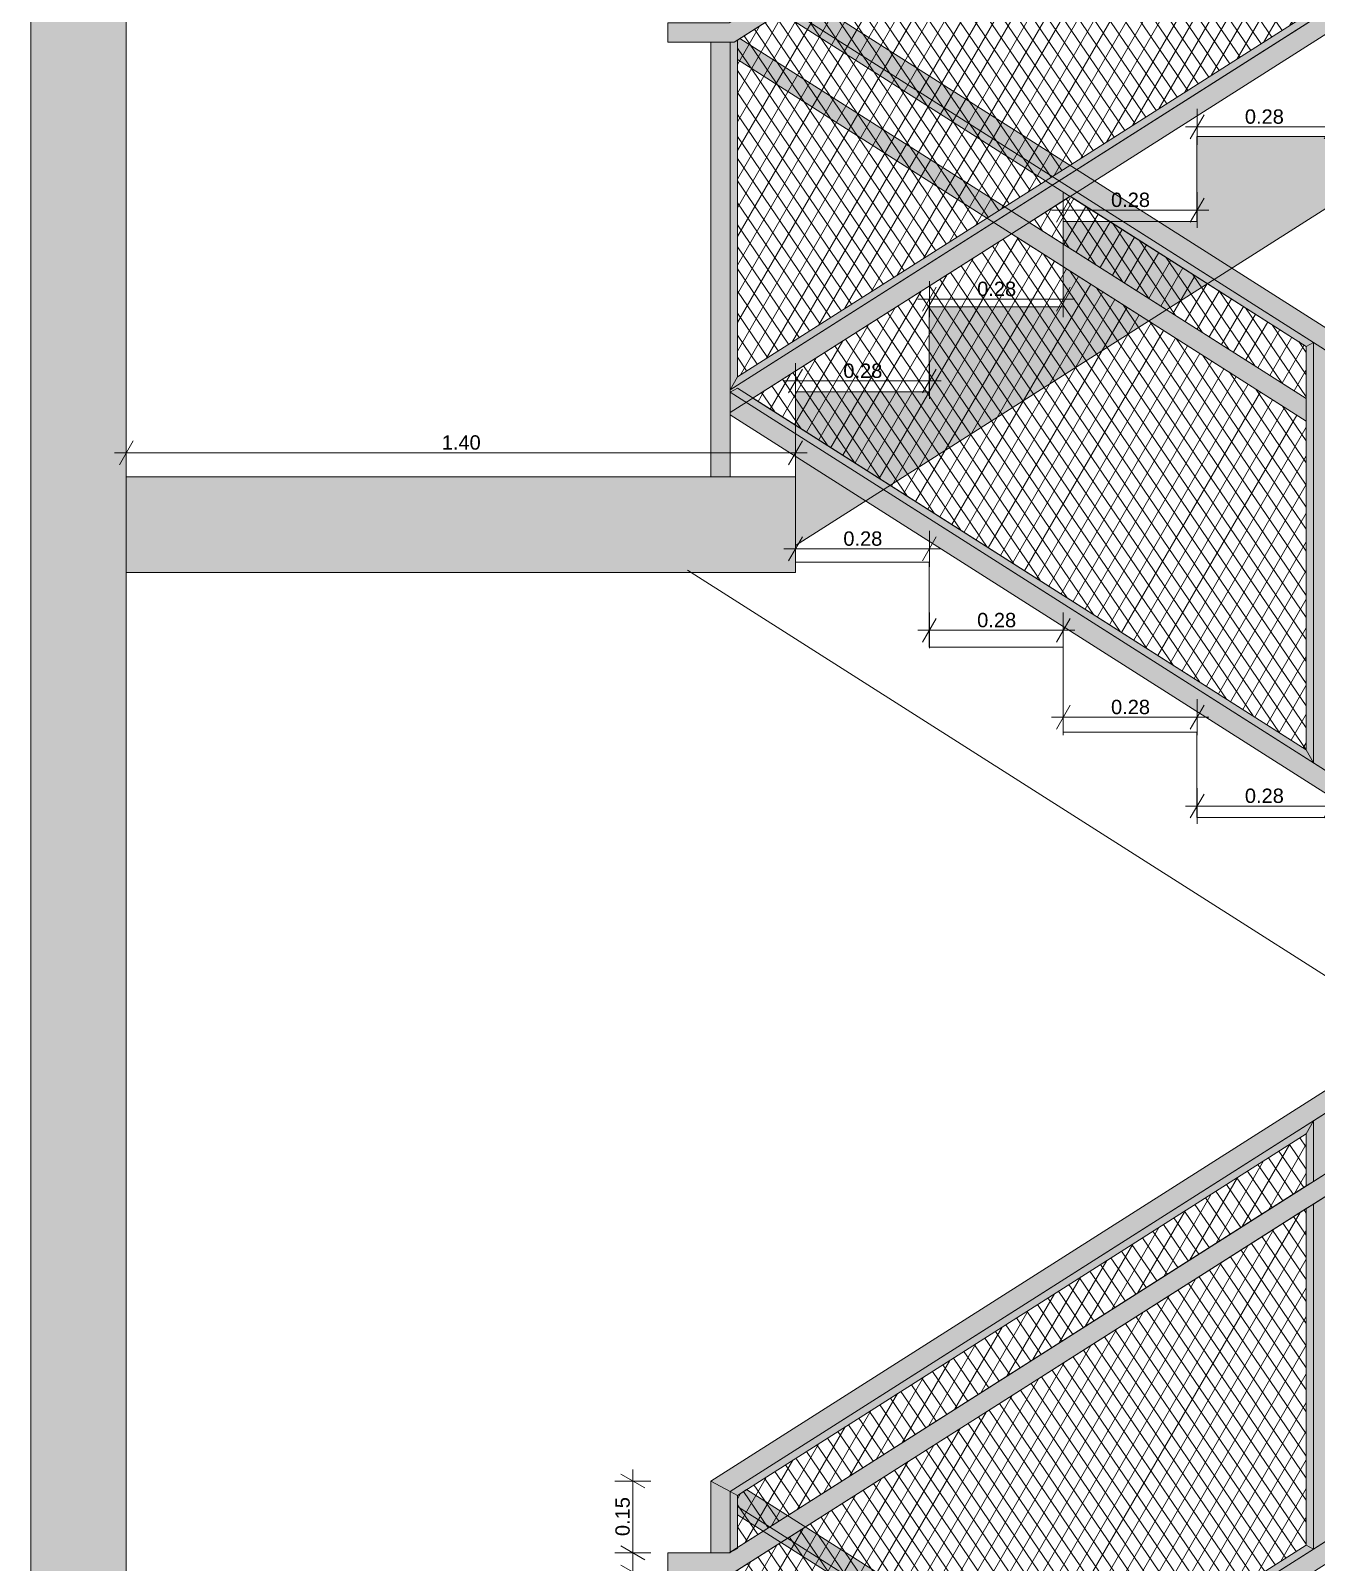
# Model space of a CAD drawing. Header units: millimetres. Extents: x 475206255 to 476720147, y 4620882299 to 4621447368.
# Drawn here: x 475515140 to 475517829, y 4621087330 to 4621090533 of the extents above; entities that cross this region are included whole.
import ezdxf

# ---------------------------------------------------------------- set-up
doc = ezdxf.new("R2010")
doc.units = ezdxf.units.MM
doc.header["$MEASUREMENT"] = 0
for name, color, linetype, lineweight in [('2D Drafting - General_Pen_No__250_Pen_No__7', 7, 'Continuous', 0), ('2D Drafting - General_Pen_No__250_Pen_No__7_Pen_No__250', 7, 'Continuous', 0), ('2D Drafting - General_Pen_No__250_Pen_No__7_Pen_No__7', 7, 'Continuous', 0), ('New_2D Drafting - General_Pen_No__1', 1, 'Continuous', 0), ('New_2D Drafting - General_Pen_No__250_Pen_No__250', 7, 'Continuous', 0), ('New_2D Drafting - General_Pen_No__4', 7, 'Continuous', 0), ('New_Doors_Pen_No__7_Pen_No__7_Pen_No__250', 7, 'Continuous', 0), ('New_Doors_Pen_No__7_Pen_No__7_Pen_No__5', 5, 'Continuous', 0), ('reg_nak_Pen_No__250', 7, 'Continuous', 0), ('zoma_Pen_No__142', 142, 'Continuous', 0)]:
    doc.layers.add(name, color=color, linetype=linetype, lineweight=lineweight)
doc.layers.add('zoma', color=7, linetype='Continuous')
doc.styles.add('GENERATED_STYLE_2', font='arial.ttf')
doc.dimstyles.new('GENERATED_STYLE__2', dxfattribs={"dimtxt": 30.000001, "dimasz": 38, "dimexe": 0.18, "dimexo": 3, "dimgap": 0, "dimtad": 1, "dimlfac": 0.001, "dimzin": 0, "dimdsep": 46, "dimtxsty": 'GENERATED_STYLE_2', "dimblk": 'ARROWHEAD_2', "dimblk1": 'ARROWHEAD_2', "dimblk2": 'ARROWHEAD_2', "dimcen": 0.09, "dimclrd": 142, "dimclre": 142, "dimclrt": 142, "dimadec": 0, "dimazin": 0, "dimtfac": 1, "dimtdec": 4, "dimtmove": 0, "dimatfit": 3, "dimfxl": 1, "dimtolj": 1, "dimtzin": 0, "dimarcsym": 0})
doc.dimstyles.new('GENERATED_STYLE__3', dxfattribs={"dimtxt": 200, "dimasz": 64.421331, "dimexe": 0.18, "dimexo": 3, "dimgap": 0, "dimtad": 1, "dimtih": 1, "dimtoh": 1, "dimlfac": 0.001, "dimzin": 0, "dimdsep": 46, "dimtxsty": 'GENERATED_STYLE_2', "dimblk": 'ARROWHEAD_2', "dimblk1": 'ARROWHEAD_2', "dimblk2": 'ARROWHEAD_2', "dimcen": 0.09, "dimclrd": 142, "dimclre": 142, "dimclrt": 142, "dimadec": 0, "dimazin": 0, "dimtfac": 1, "dimtdec": 4, "dimtmove": 0, "dimatfit": 3, "dimfxl": 1, "dimtolj": 1, "dimtzin": 0, "dimarcsym": 0})
doc.dimstyles.new('GENERATED_STYLE__4', dxfattribs={"dimtxt": 30.000001, "dimasz": 38, "dimexe": 0.18, "dimexo": 3, "dimgap": 0, "dimtad": 1, "dimtih": 1, "dimtoh": 1, "dimlfac": 0.001, "dimzin": 0, "dimdsep": 46, "dimtxsty": 'GENERATED_STYLE_2', "dimblk": 'ARROWHEAD_2', "dimblk1": 'ARROWHEAD_2', "dimblk2": 'ARROWHEAD_2', "dimcen": 0.09, "dimclrd": 142, "dimclre": 142, "dimclrt": 142, "dimadec": 0, "dimazin": 0, "dimtfac": 1, "dimtdec": 4, "dimtmove": 0, "dimatfit": 3, "dimfxl": 1, "dimtolj": 1, "dimtzin": 0, "dimarcsym": 0})
pattern_1 = [(60, (475826095.757, 4621095193.19), (-25.980762, 15), []), (124.306619, (475826095.757, 4621095193.19), (23.8156986, 11.25), [])]

# ---------------------------------------------------------------- blocks, each defined once
blk = doc.blocks.new('*D77', base_point=(475826095.8, 4621095193.2))
at = {"layer": 'zoma_Pen_No__142', "color": 142, "linetype": 'Continuous', "lineweight": 0, "transparency": 16777216}
for p, q in [((475516374.4, 4621087364.2), (475516424.4, 4621087335.3)), ((475516436.9, 4621087349.8), (475516361.9, 4621087349.8)), ((475516374.4, 4621087324.1), (475516424.4, 4621087295.3)), ((475516399.4, 4621087309.7), (475516399.4, 4621087349.8)), ((475516436.9, 4621087309.7), (475516361.9, 4621087309.7))]:
    blk.add_line(p, q, dxfattribs=at)
blk = doc.blocks.new('ARROWHEAD_2')
at = {"color": 0, "linetype": 'Continuous', "lineweight": 0}
for p, q in [((-0.378, -0.655), (0.378, 0.655)), ((0, 0), (-1, 0))]:
    blk.add_line(p, q, dxfattribs=at)
blk = doc.blocks.new('*D78', base_point=(475826095.8, 4621095193.2))
at = {"layer": 'zoma_Pen_No__142', "color": 142, "linetype": 'Continuous', "lineweight": 0, "transparency": 16777216}
for p, q in [((475516424.4, 4621087485.3), (475516374.4, 4621087514.2)), ((475516399.4, 4621087499.8), (475516399.4, 4621087524.2)), ((475516436.9, 4621087499.8), (475516361.9, 4621087499.8)), ((475516399.4, 4621087349.8), (475516399.4, 4621087499.8)), ((475516374.4, 4621087364.2), (475516424.4, 4621087335.3)), ((475516436.9, 4621087349.8), (475516361.9, 4621087349.8))]:
    blk.add_line(p, q, dxfattribs=at)
at = {"layer": 'zoma_Pen_No__142', "color": 142, "lineweight": 0, "transparency": 16777216, "insert": (475516393.4, 4621087384.7), "char_height": 30, "attachment_point": 7, "rotation": 90, "style": 'GENERATED_STYLE_2'}
blk.add_mtext('\\A1;{\\pql;\\fArial|b0|i0|c204|p0;\\W1.000000;0.15}', dxfattribs=at)
blk = doc.blocks.new('*D88', base_point=(475826095.8, 4621095193.2))
at = {"layer": 'zoma_Pen_No__142', "color": 142, "linetype": 'Continuous', "lineweight": 0, "transparency": 16777216}
for p, q in [((475516374.4, 4621087364.2), (475516424.4, 4621087335.3)), ((475516436.9, 4621087349.8), (475516361.9, 4621087349.8)), ((475516374.4, 4621087324.1), (475516424.4, 4621087295.3)), ((475516399.4, 4621087309.7), (475516399.4, 4621087349.8)), ((475516436.9, 4621087309.7), (475516361.9, 4621087309.7))]:
    blk.add_line(p, q, dxfattribs=at)
blk = doc.blocks.new('*D89', base_point=(475826095.8, 4621095193.2))
at = {"layer": 'zoma_Pen_No__142', "color": 142, "linetype": 'Continuous', "lineweight": 0, "transparency": 16777216}
for p, q in [((475516424.4, 4621087485.3), (475516374.4, 4621087514.2)), ((475516399.4, 4621087499.8), (475516399.4, 4621087524.2)), ((475516436.9, 4621087499.8), (475516361.9, 4621087499.8)), ((475516399.4, 4621087349.8), (475516399.4, 4621087499.8)), ((475516374.4, 4621087364.2), (475516424.4, 4621087335.3)), ((475516436.9, 4621087349.8), (475516361.9, 4621087349.8))]:
    blk.add_line(p, q, dxfattribs=at)
at = {"layer": 'zoma_Pen_No__142', "color": 142, "lineweight": 0, "transparency": 16777216, "insert": (475516393.4, 4621087384.7), "char_height": 30, "attachment_point": 7, "rotation": 90, "style": 'GENERATED_STYLE_2'}
blk.add_mtext('\\A1;{\\pql;\\fArial|b0|i0|c204|p0;\\W1.000000;0.15}', dxfattribs=at)
blk = doc.blocks.new('*D105', base_point=(475826095.8, 4621095193.2))
at = {"layer": 'zoma_Pen_No__142', "color": 142, "linetype": 'Continuous', "lineweight": 0, "transparency": 16777216}
for p, q in [((475517594.4, 4621088936.6), (475517565.5, 4621088886.6)), ((475517580, 4621088874.1), (475517580, 4621088949.1)), ((475517845.5, 4621088886.6), (475517874.4, 4621088936.6)), ((475517860, 4621088874.1), (475517860, 4621088949.1)), ((475517555.5, 4621088911.6), (475517580, 4621088911.6)), ((475517580, 4621088911.6), (475517860, 4621088911.6)), ((475517860, 4621088911.6), (475517884.4, 4621088911.6))]:
    blk.add_line(p, q, dxfattribs=at)
at = {"layer": 'zoma_Pen_No__142', "color": 142, "lineweight": 0, "transparency": 16777216, "insert": (475517679.9, 4621088917.6), "char_height": 30, "attachment_point": 7, "style": 'GENERATED_STYLE_2'}
blk.add_mtext('\\A1;{\\pql;\\fArial|b0|i0|c204|p0;\\W1.000000;0.28}', dxfattribs=at)
blk = doc.blocks.new('*D106', base_point=(475826095.8, 4621095193.2))
at = {"layer": 'zoma_Pen_No__142', "color": 142, "linetype": 'Continuous', "lineweight": 0, "transparency": 16777216}
for p, q in [((475517314.4, 4621089122.3), (475517285.5, 4621089072.3)), ((475517300, 4621089059.8), (475517300, 4621089134.8)), ((475517565.5, 4621089072.3), (475517594.4, 4621089122.3)), ((475517580, 4621089059.8), (475517580, 4621089134.8)), ((475517275.5, 4621089097.3), (475517300, 4621089097.3)), ((475517300, 4621089097.3), (475517580, 4621089097.3)), ((475517580, 4621089097.3), (475517604.4, 4621089097.3))]:
    blk.add_line(p, q, dxfattribs=at)
at = {"layer": 'zoma_Pen_No__142', "color": 142, "lineweight": 0, "transparency": 16777216, "insert": (475517399.9, 4621089103.3), "char_height": 30, "attachment_point": 7, "style": 'GENERATED_STYLE_2'}
blk.add_mtext('\\A1;{\\pql;\\fArial|b0|i0|c204|p0;\\W1.000000;0.28}', dxfattribs=at)
blk = doc.blocks.new('*D107', base_point=(475826095.8, 4621095193.2))
at = {"layer": 'zoma_Pen_No__142', "color": 142, "linetype": 'Continuous', "lineweight": 0, "transparency": 16777216}
for p, q in [((475517020, 4621089241.6), (475517020, 4621089316.6)), ((475517300, 4621089241.6), (475517300, 4621089316.6)), ((475516995.5, 4621089279.1), (475517020, 4621089279.1)), ((475517034.4, 4621089304.1), (475517005.5, 4621089254.1)), ((475517020, 4621089279.1), (475517300, 4621089279.1)), ((475517285.5, 4621089254.1), (475517314.4, 4621089304.1)), ((475517300, 4621089279.1), (475517324.4, 4621089279.1))]:
    blk.add_line(p, q, dxfattribs=at)
at = {"layer": 'zoma_Pen_No__142', "color": 142, "lineweight": 0, "transparency": 16777216, "insert": (475517119.9, 4621089285.1), "char_height": 30, "attachment_point": 7, "style": 'GENERATED_STYLE_2'}
blk.add_mtext('\\A1;{\\pql;\\fArial|b0|i0|c204|p0;\\W1.000000;0.28}', dxfattribs=at)
blk = doc.blocks.new('*D108', base_point=(475826095.8, 4621095193.2))
at = {"layer": 'zoma_Pen_No__142', "color": 142, "linetype": 'Continuous', "lineweight": 0, "transparency": 16777216}
for p, q in [((475516754.4, 4621089474.5), (475516725.5, 4621089424.5)), ((475516740, 4621089412), (475516740, 4621089487)), ((475517005.5, 4621089424.5), (475517034.4, 4621089474.5)), ((475517020, 4621089412), (475517020, 4621089487)), ((475516715.5, 4621089449.5), (475516740, 4621089449.5)), ((475516740, 4621089449.5), (475517020, 4621089449.5)), ((475517020, 4621089449.5), (475517044.4, 4621089449.5))]:
    blk.add_line(p, q, dxfattribs=at)
at = {"layer": 'zoma_Pen_No__142', "color": 142, "lineweight": 0, "transparency": 16777216, "insert": (475516839.9, 4621089455.5), "char_height": 30, "attachment_point": 7, "style": 'GENERATED_STYLE_2'}
blk.add_mtext('\\A1;{\\pql;\\fArial|b0|i0|c204|p0;\\W1.000000;0.28}', dxfattribs=at)
blk = doc.blocks.new('*D109', base_point=(475826095.8, 4621095193.2))
at = {"layer": 'zoma_Pen_No__142', "color": 142, "linetype": 'Continuous', "lineweight": 0, "transparency": 16777216}
for p, q in [((475516754.4, 4621089825.5), (475516725.5, 4621089775.5)), ((475516740, 4621089763), (475516740, 4621089838)), ((475517005.5, 4621089775.5), (475517034.4, 4621089825.5)), ((475517020, 4621089763), (475517020, 4621089838)), ((475516715.5, 4621089800.5), (475516740, 4621089800.5)), ((475516740, 4621089800.5), (475517020, 4621089800.5)), ((475517020, 4621089800.5), (475517044.4, 4621089800.5))]:
    blk.add_line(p, q, dxfattribs=at)
at = {"layer": 'zoma_Pen_No__142', "color": 142, "lineweight": 0, "transparency": 16777216, "insert": (475516839.9, 4621089806.5), "char_height": 30, "attachment_point": 7, "style": 'GENERATED_STYLE_2'}
blk.add_mtext('\\A1;{\\pql;\\fArial|b0|i0|c204|p0;\\W1.000000;0.28}', dxfattribs=at)
blk = doc.blocks.new('*D110', base_point=(475826095.8, 4621095193.2))
at = {"layer": 'zoma_Pen_No__142', "color": 142, "linetype": 'Continuous', "lineweight": 0, "transparency": 16777216}
for p, q in [((475517034.4, 4621089996.8), (475517005.5, 4621089946.8)), ((475517020, 4621089934.3), (475517020, 4621090009.3)), ((475517285.5, 4621089946.8), (475517314.4, 4621089996.8)), ((475517300, 4621089934.3), (475517300, 4621090009.3)), ((475516995.5, 4621089971.8), (475517020, 4621089971.8)), ((475517020, 4621089971.8), (475517300, 4621089971.8)), ((475517300, 4621089971.8), (475517324.4, 4621089971.8))]:
    blk.add_line(p, q, dxfattribs=at)
at = {"layer": 'zoma_Pen_No__142', "color": 142, "lineweight": 0, "transparency": 16777216, "insert": (475517119.9, 4621089977.8), "char_height": 30, "attachment_point": 7, "style": 'GENERATED_STYLE_2'}
blk.add_mtext('\\A1;{\\pql;\\fArial|b0|i0|c204|p0;\\W1.000000;0.28}', dxfattribs=at)
blk = doc.blocks.new('*D111', base_point=(475826095.8, 4621095193.2))
at = {"layer": 'zoma_Pen_No__142', "color": 142, "linetype": 'Continuous', "lineweight": 0, "transparency": 16777216}
for p, q in [((475517314.4, 4621090183), (475517285.5, 4621090133)), ((475517300, 4621090120.5), (475517300, 4621090195.5)), ((475517565.5, 4621090133), (475517594.4, 4621090183)), ((475517580, 4621090120.5), (475517580, 4621090195.5)), ((475517275.5, 4621090158), (475517300, 4621090158)), ((475517300, 4621090158), (475517580, 4621090158)), ((475517580, 4621090158), (475517604.4, 4621090158))]:
    blk.add_line(p, q, dxfattribs=at)
at = {"layer": 'zoma_Pen_No__142', "color": 142, "lineweight": 0, "transparency": 16777216, "insert": (475517399.9, 4621090164), "char_height": 30, "attachment_point": 7, "style": 'GENERATED_STYLE_2'}
blk.add_mtext('\\A1;{\\pql;\\fArial|b0|i0|c204|p0;\\W1.000000;0.28}', dxfattribs=at)
blk = doc.blocks.new('*D112', base_point=(475826095.8, 4621095193.2))
at = {"layer": 'zoma_Pen_No__142', "color": 142, "linetype": 'Continuous', "lineweight": 0, "transparency": 16777216}
for p, q in [((475517580, 4621090294.6), (475517580, 4621090369.6)), ((475517860, 4621090294.6), (475517860, 4621090369.6)), ((475517594.4, 4621090357.1), (475517565.5, 4621090307.1)), ((475517845.5, 4621090307.1), (475517874.4, 4621090357.1)), ((475517555.5, 4621090332.1), (475517580, 4621090332.1)), ((475517580, 4621090332.1), (475517860, 4621090332.1)), ((475517860, 4621090332.1), (475517884.4, 4621090332.1))]:
    blk.add_line(p, q, dxfattribs=at)
at = {"layer": 'zoma_Pen_No__142', "color": 142, "lineweight": 0, "transparency": 16777216, "insert": (475517679.9, 4621090338.1), "char_height": 30, "attachment_point": 7, "style": 'GENERATED_STYLE_2'}
blk.add_mtext('\\A1;{\\pql;\\fArial|b0|i0|c204|p0;\\W1.000000;0.28}', dxfattribs=at)
blk = doc.blocks.new('*D133', base_point=(475826095.8, 4621095193.2))
at = {"layer": 'zoma_Pen_No__142', "color": 142, "linetype": 'Continuous', "lineweight": 0, "transparency": 16777216}
for p, q in [((475515354.2, 4621089675.5), (475515325.4, 4621089625.5)), ((475515339.8, 4621089613), (475515339.8, 4621089688)), ((475516725.5, 4621089625.5), (475516754.4, 4621089675.5)), ((475516740, 4621089613), (475516740, 4621089688)), ((475515315.3, 4621089650.5), (475515339.8, 4621089650.5)), ((475515339.8, 4621089650.5), (475516740, 4621089650.5)), ((475516740, 4621089650.5), (475516764.4, 4621089650.5))]:
    blk.add_line(p, q, dxfattribs=at)
at = {"layer": 'zoma_Pen_No__142', "color": 142, "lineweight": 0, "transparency": 16777216, "insert": (475515999.8, 4621089656.5), "char_height": 30, "attachment_point": 7, "style": 'GENERATED_STYLE_2'}
blk.add_mtext('\\A1;{\\pql;\\fArial|b0|i0|c204|p0;\\W1.000000;1.40}', dxfattribs=at)
blk = doc.blocks.new('*D1600', base_point=(475826095.8, 4621095193.2))
at = {"layer": 'zoma_Pen_No__142', "color": 142, "linetype": 'Continuous', "lineweight": 0, "transparency": 16777216}
for p, q in [((475512111.8, 4621038264.3), (475512111.8, 4621038391.4)), ((475518611.8, 4621038264.3), (475518611.8, 4621038391.4)), ((475512136.3, 4621038370.2), (475512087.3, 4621038285.5)), ((475518636.3, 4621038370.2), (475518587.3, 4621038285.5)), ((475512111.8, 4621038327.9), (475518611.8, 4621038327.9))]:
    blk.add_line(p, q, dxfattribs=at)
at = {"layer": 'zoma_Pen_No__142', "color": 142, "lineweight": 0, "transparency": 16777216, "char_height": 200, "attachment_point": 7, "style": 'GENERATED_STYLE_2'}
for s, insert in [('\\A1;{\\pql;\\fArial|b0|i0|c204|p0;\\W1.000000;6.50}', (475515094.9, 4621038367.9)), ('\\A1;{\\pql;\\fArial|b0|i0|c204|p0;\\W1.000000;0.40}', (475518053.5, 4621038367.9))]:
    blk.add_mtext(s, dxfattribs=dict(at, insert=insert))

msp = doc.modelspace()

# ---------------------------------------------------------------- hatches: boundary and pattern name
at = {"layer": '2D Drafting - General_Pen_No__250_Pen_No__7', "linetype": 'Continuous', "lineweight": 0}
msp.add_hatch(color=7, dxfattribs=at).paths.add_polyline_path([(475516739.972, 4621089599.759), (475515339.751, 4621089599.759), (475515339.753, 4621089400.219), (475516739.966, 4621089400.176)])
at = {"layer": '2D Drafting - General_Pen_No__250_Pen_No__7_Pen_No__7', "linetype": 'Continuous', "lineweight": 0}
msp.add_hatch(color=7, dxfattribs=at).paths.add_polyline_path([(475515139.89, 4621097271.664), (475515139.89, 4621082151.617), (475515339.89, 4621082151.617), (475515339.89, 4621097271.664)])
at = {"layer": 'New_2D Drafting - General_Pen_No__1', "linetype": 'Continuous', "lineweight": 0}
for points in [[(475516472.84, 4621090549.759), (475516472.84, 4621090509.311), (475516611.779, 4621090509.311), (475519136.286, 4621092113.462), (475519214.443, 4621092113.462), (475519214.443, 4621092153.329), (475519124.443, 4621092153.329), (475516600.85, 4621090549.759)], [(475519083.957, 4621091358.497), (475516603.324, 4621089782.225), (475516603.324, 4621089734.833), (475519083.957, 4621091311.104)], [(475516618.273, 4621090646.834), (475519066.887, 4621089090.908), (475519083.957, 4621089101.755), (475519124.431, 4621089101.736), (475516637.468, 4621090682.03), (475516618.273, 4621090669.831)], [(475517823.444, 4621089881.109), (475517808.376, 4621089872.91), (475516618.274, 4621090629.209), (475516618.273, 4621090646.834)], [(475517808.399, 4621090565.734), (475516618.283, 4621089809.503), (475516603.324, 4621089782.225), (475517823.399, 4621090557.499)], [(475516603.323, 4621089599.759), (475516603.327, 4621090509.311), (475516562.84, 4621090509.311), (475516562.84, 4621089599.759)], [(475516603.324, 4621089782.225), (475516618.283, 4621089809.503), (475516618.276, 4621090513.439), (475516611.779, 4621090509.311), (475516603.327, 4621090509.311)], [(475516618.276, 4621090472.68), (475517808.373, 4621089716.455), (475517808.374, 4621089763.847), (475516623.496, 4621090516.756), (475516618.276, 4621090513.439)], [(475517808.376, 4621089872.91), (475517823.376, 4621089881.074), (475517823.358, 4621089001.94), (475517808.358, 4621089029.243)], [(475517823.359, 4621089001.94), (475517823.376, 4621089881.074), (475517863.858, 4621089855.351), (475517863.841, 4621088976.216)], [(475516618.266, 4621089785.46), (475517808.358, 4621089029.243), (475517823.358, 4621089001.94), (475516603.225, 4621089777.251)], [(475516603.324, 4621089777.188), (475516603.324, 4621089729.795), (475519066.059, 4621088164.896), (475519068.975, 4621088166.749), (475519068.974, 4621088210.436)], [(475519083.957, 4621089101.755), (475516562.84, 4621087499.759), (475516603.323, 4621087478.09), (475519083.957, 4621089054.363)], [(475516472.84, 4621087349.759), (475516472.84, 4621087309.311), (475516611.779, 4621087309.311), (475519136.286, 4621088913.462), (475519214.443, 4621088913.462), (475519214.443, 4621088953.329), (475519124.443, 4621088953.329), (475516600.85, 4621087349.759)], [(475517823.348, 4621088253.405), (475516603.323, 4621087478.091), (475516618.273, 4621087469.831), (475517808.382, 4621088226.134)], [(475517823.381, 4621088253.353), (475517808.382, 4621088226.134), (475517808.384, 4621088117.063), (475517823.384, 4621088126.595)], [(475517863.866, 4621088152.318), (475517863.863, 4621088279.077), (475517823.381, 4621088253.353), (475517823.384, 4621088126.595)], [(475519083.957, 4621088158.497), (475516603.324, 4621086582.225), (475516603.324, 4621086534.833), (475519083.957, 4621088111.104)], [(475517863.867, 4621088104.927), (475517823.385, 4621088079.203), (475517823.399, 4621087357.499), (475517863.881, 4621087383.223)], [(475517823.385, 4621088079.203), (475517808.385, 4621088069.672), (475517808.399, 4621087365.734), (475517823.399, 4621087357.499)], [(475516562.84, 4621087499.759), (475516562.84, 4621087349.759), (475516602.675, 4621087349.759), (475516603.326, 4621087350.13), (475516603.323, 4621087478.09)], [(475516618.273, 4621087446.834), (475519066.887, 4621085890.908), (475519083.957, 4621085901.755), (475519124.431, 4621085901.736), (475516637.468, 4621087482.03), (475516618.273, 4621087469.831)], [(475516618.273, 4621087469.831), (475516603.324, 4621087478.09), (475516603.326, 4621087350.13), (475516618.275, 4621087358.673)], [(475517823.444, 4621086681.109), (475517808.376, 4621086672.91), (475516618.274, 4621087429.209), (475516618.273, 4621087446.834)], [(475517808.399, 4621087365.734), (475516618.283, 4621086609.503), (475516603.324, 4621086582.225), (475517823.399, 4621087357.499)]]:
    msp.add_hatch(color=1, dxfattribs=at).paths.add_polyline_path(points)
h = msp.add_hatch(dxfattribs=at)
h.set_pattern_fill('BATT_INSULATION', color=1, style=0, pattern_type=2)
h.set_pattern_definition(pattern_1)
h.paths.add_polyline_path([(475517808.399, 4621090565.734), (475517808.385, 4621091269.672), (475516618.276, 4621090513.439), (475516618.283, 4621089809.503)])
h = msp.add_hatch(dxfattribs=at)
h.set_pattern_fill('BATT_INSULATION', color=1, style=0, pattern_type=2)
h.set_pattern_definition(pattern_1)
h.paths.add_polyline_path([(475517314.521, 4621090186.75), (475517808.376, 4621089872.91), (475517808.374, 4621089763.847), (475517228.679, 4621090132.203)])
h = msp.add_hatch(dxfattribs=at)
h.set_pattern_fill('BATT_INSULATION', color=1, style=0, pattern_type=2)
h.set_pattern_definition(pattern_1)
h.paths.add_polyline_path([(475517191.388, 4621090108.507), (475517808.373, 4621089716.455), (475517808.358, 4621089029.243), (475516650.632, 4621089764.894)])
h = msp.add_hatch(dxfattribs=at)
h.set_pattern_fill('BATT_INSULATION', color=1, style=0, pattern_type=2)
h.set_pattern_definition(pattern_1)
h.paths.add_polyline_path([(475517808.384, 4621088117.063), (475517808.382, 4621088226.134), (475516618.273, 4621087469.831), (475516618.275, 4621087360.831)])
h = msp.add_hatch(dxfattribs=at)
h.set_pattern_fill('BATT_INSULATION', color=1, style=0, pattern_type=2)
h.set_pattern_definition(pattern_1)
h.paths.add_polyline_path([(475517808.399, 4621087365.734), (475517808.385, 4621088069.672), (475516618.276, 4621087313.439), (475516618.283, 4621086609.503)])
at = {"layer": 'New_2D Drafting - General_Pen_No__250_Pen_No__250', "linetype": 'Continuous', "lineweight": 0}
msp.add_hatch(color=7, dxfattribs=at).paths.add_polyline_path([(475517019.68, 4621089777.759), (475516739.751, 4621089777.759), (475516739.966, 4621089456.131), (475518139.754, 4621090345.677), (475518385.361, 4621090501.757), (475518979.751, 4621090879.484), (475519046.261, 4621090921.75), (475518979.751, 4621090921.75), (475518979.68, 4621090921.75), (475518979.68, 4621091023.757), (475518699.68, 4621091023.757), (475518699.68, 4621090845.757), (475518419.68, 4621090845.757), (475518419.68, 4621090667.757), (475518356.897, 4621090667.757, -0.08199413), (475518332.463, 4621090667.757), (475518139.754, 4621090667.757), (475518139.754, 4621090501.757), (475518139.685, 4621090501.757), (475518139.68, 4621090489.757), (475517859.68, 4621090489.757), (475517859.68, 4621090311.758), (475517579.68, 4621090311.758), (475517579.68, 4621090133.758), (475517299.68, 4621090133.758), (475517299.68, 4621089955.759), (475517019.68, 4621089955.759)])

# ---------------------------------------------------------------- linework, layer by layer
at = {"layer": '2D Drafting - General_Pen_No__250_Pen_No__7', "color": 7, "linetype": 'Continuous', "lineweight": 0, "flags": 128}
msp.add_lwpolyline([(475516739.972, 4621089599.759), (475515339.751, 4621089599.759), (475515339.753, 4621089400.219), (475516739.966, 4621089400.176)], close=True, dxfattribs=at)
at = {"layer": '2D Drafting - General_Pen_No__250_Pen_No__7_Pen_No__250', "color": 7, "linetype": 'Continuous', "lineweight": 0, "flags": 128}
msp.add_lwpolyline([(475515139.89, 4621097271.664), (475515139.89, 4621082151.617), (475515339.89, 4621082151.617), (475515339.89, 4621097271.664)], close=True, dxfattribs=at)
at = {"layer": 'New_2D Drafting - General_Pen_No__250_Pen_No__250', "color": 7, "linetype": 'Continuous', "lineweight": 0, "flags": 128}
msp.add_lwpolyline([(475518139.754, 4621090667.757), (475518139.754, 4621090501.757), (475518139.685, 4621090501.757), (475518139.68, 4621090489.757), (475517859.68, 4621090489.757), (475517859.68, 4621090311.758), (475517579.68, 4621090311.758), (475517579.68, 4621090133.758), (475517299.68, 4621090133.758), (475517299.68, 4621089955.759), (475517019.68, 4621089955.759), (475517019.68, 4621089777.759), (475516739.751, 4621089777.759), (475516739.966, 4621089456.131), (475518139.754, 4621090345.677), (475518385.361, 4621090501.757), (475518979.751, 4621090879.484)], dxfattribs=at)
at = {"layer": 'New_2D Drafting - General_Pen_No__4', "color": 7, "linetype": 'Continuous', "lineweight": 0, "flags": 128}
for points in [[(475516472.84, 4621090549.759), (475516472.84, 4621090509.311), (475516611.779, 4621090509.311), (475519136.286, 4621092113.462), (475519214.443, 4621092113.462), (475519214.443, 4621092153.329), (475519124.443, 4621092153.329), (475516600.85, 4621090549.759)], [(475519083.957, 4621091358.497), (475516603.324, 4621089782.225), (475516603.324, 4621089734.833), (475519083.957, 4621091311.104)], [(475517808.399, 4621090565.734), (475517808.385, 4621091269.672), (475516618.276, 4621090513.439), (475516618.283, 4621089809.503)], [(475516618.273, 4621090646.834), (475519066.887, 4621089090.908), (475519083.957, 4621089101.755), (475519124.431, 4621089101.736), (475516637.468, 4621090682.03), (475516618.273, 4621090669.831)], [(475517823.444, 4621089881.109), (475517808.376, 4621089872.91), (475516618.274, 4621090629.209), (475516618.273, 4621090646.834)], [(475517808.399, 4621090565.734), (475516618.283, 4621089809.503), (475516603.324, 4621089782.225), (475517823.399, 4621090557.499)], [(475516603.323, 4621089599.759), (475516603.327, 4621090509.311), (475516562.84, 4621090509.311), (475516562.84, 4621089599.759)], [(475516603.324, 4621089782.225), (475516618.283, 4621089809.503), (475516618.276, 4621090513.439), (475516611.779, 4621090509.311), (475516603.327, 4621090509.311)], [(475516618.276, 4621090472.68), (475517808.373, 4621089716.455), (475517808.374, 4621089763.847), (475516623.496, 4621090516.756), (475516618.276, 4621090513.439)], [(475517314.521, 4621090186.75), (475517808.376, 4621089872.91), (475517808.374, 4621089763.847), (475517228.679, 4621090132.203)], [(475517191.388, 4621090108.507), (475517808.373, 4621089716.455), (475517808.358, 4621089029.243), (475516650.632, 4621089764.894)], [(475517808.376, 4621089872.91), (475517823.376, 4621089881.074), (475517823.358, 4621089001.94), (475517808.358, 4621089029.243)], [(475517823.359, 4621089001.94), (475517823.376, 4621089881.074), (475517863.858, 4621089855.351), (475517863.841, 4621088976.216)], [(475516618.266, 4621089785.46), (475517808.358, 4621089029.243), (475517823.358, 4621089001.94), (475516603.225, 4621089777.251)], [(475516603.324, 4621089777.188), (475516603.324, 4621089729.795), (475519066.059, 4621088164.896), (475519068.975, 4621088166.749), (475519068.974, 4621088210.436)], [(475519083.957, 4621089101.755), (475516562.84, 4621087499.759), (475516603.323, 4621087478.09), (475519083.957, 4621089054.363)], [(475516472.84, 4621087349.759), (475516472.84, 4621087309.311), (475516611.779, 4621087309.311), (475519136.286, 4621088913.462), (475519214.443, 4621088913.462), (475519214.443, 4621088953.329), (475519124.443, 4621088953.329), (475516600.85, 4621087349.759)], [(475517823.348, 4621088253.405), (475516603.323, 4621087478.091), (475516618.273, 4621087469.831), (475517808.382, 4621088226.134)], [(475517823.381, 4621088253.353), (475517808.382, 4621088226.134), (475517808.384, 4621088117.063), (475517823.384, 4621088126.595)], [(475517863.866, 4621088152.318), (475517863.863, 4621088279.077), (475517823.381, 4621088253.353), (475517823.384, 4621088126.595)], [(475517808.384, 4621088117.063), (475517808.382, 4621088226.134), (475516618.273, 4621087469.831), (475516618.275, 4621087360.831)], [(475519083.957, 4621088158.497), (475516603.324, 4621086582.225), (475516603.324, 4621086534.833), (475519083.957, 4621088111.104)], [(475517863.867, 4621088104.927), (475517823.385, 4621088079.203), (475517823.399, 4621087357.499), (475517863.881, 4621087383.223)], [(475517808.399, 4621087365.734), (475517808.385, 4621088069.672), (475516618.276, 4621087313.439), (475516618.283, 4621086609.503)], [(475517823.385, 4621088079.203), (475517808.385, 4621088069.672), (475517808.399, 4621087365.734), (475517823.399, 4621087357.499)], [(475516562.84, 4621087499.759), (475516562.84, 4621087349.759), (475516602.675, 4621087349.759), (475516603.326, 4621087350.13), (475516603.323, 4621087478.09)], [(475516618.273, 4621087446.834), (475519066.887, 4621085890.908), (475519083.957, 4621085901.755), (475519124.431, 4621085901.736), (475516637.468, 4621087482.03), (475516618.273, 4621087469.831)], [(475516618.273, 4621087469.831), (475516603.324, 4621087478.09), (475516603.326, 4621087350.13), (475516618.275, 4621087358.673)], [(475517823.444, 4621086681.109), (475517808.376, 4621086672.91), (475516618.274, 4621087429.209), (475516618.273, 4621087446.834)], [(475517808.399, 4621087365.734), (475516618.283, 4621086609.503), (475516603.324, 4621086582.225), (475517823.399, 4621087357.499)]]:
    msp.add_lwpolyline(points, close=True, dxfattribs=at)
at = {"layer": 'New_Doors_Pen_No__7_Pen_No__7_Pen_No__250', "color": 7, "linetype": 'Continuous', "lineweight": 0, "flags": 128}
msp.add_lwpolyline([(475516739.791, 4621089579.759), (475516739.791, 4621089421.757), (475517019.72, 4621089421.757), (475517019.72, 4621089243.757), (475517299.72, 4621089243.757), (475517299.72, 4621089065.758), (475517579.72, 4621089065.758), (475517579.72, 4621088887.758), (475517859.72, 4621088887.758), (475517859.72, 4621088709.758), (475518139.72, 4621088709.758), (475518139.794, 4621088531.758), (475518419.72, 4621088531.758), (475518419.72, 4621088353.759), (475518699.72, 4621088353.759), (475518699.72, 4621088175.759), (475518979.72, 4621088175.759), (475518979.72, 4621088001.757)], dxfattribs=at)
at = {"layer": 'New_Doors_Pen_No__7_Pen_No__7_Pen_No__5', "color": 5, "linetype": 'Continuous', "lineweight": 0, "flags": 128}
msp.add_lwpolyline([(475516739.751, 4621089599.759), (475516739.751, 4621089777.759), (475517019.68, 4621089777.759), (475517019.68, 4621089955.759), (475517299.68, 4621089955.759), (475517299.68, 4621090133.758), (475517579.68, 4621090133.758), (475517579.68, 4621090311.758), (475517859.68, 4621090311.758), (475517859.68, 4621090489.757), (475518139.68, 4621090489.757), (475518139.754, 4621090667.757), (475518419.68, 4621090667.757), (475518419.68, 4621090845.757), (475518699.68, 4621090845.757), (475518699.68, 4621091023.757), (475518979.68, 4621091023.757), (475518979.716, 4621091181.787)], dxfattribs=at)
at = {"layer": 'reg_nak_Pen_No__250', "color": 7, "linetype": 'Continuous', "lineweight": 0, "flags": 128}
msp.add_lwpolyline([(475516514.247, 4621089404.601), (475518985.807, 4621087833.395)], dxfattribs=at)

# ---------------------------------------------------------------- dimensions: what is measured, and where the dimension line sits
at = {"layer": 'zoma', "color": 142, "linetype": 'Continuous', "lineweight": 0}
for base, p1, p2, dimstyle, picture, middle in [((475518611.799, 4621038327.867), (475512111.799, 4621090893.532), (475518611.799, 4621090493.532), 'GENERATED_STYLE__3', '*D1600', (475515353.795, 4621038467.867)), ((475517859.954, 4621090332.104), (475517579.954, 4621090308.945), (475517859.954, 4621090308.945), 'GENERATED_STYLE__4', '*D112', (475517718.754, 4621090353.104)), ((475517579.954, 4621090158.049), (475517299.954, 4621090139.357), (475517579.954, 4621090139.357), 'GENERATED_STYLE__4', '*D111', (475517438.754, 4621090179.049)), ((475517299.954, 4621089971.823), (475517019.954, 4621089952.575), (475517299.954, 4621089952.575), 'GENERATED_STYLE__4', '*D110', (475517158.754, 4621089992.823)), ((475517019.954, 4621089800.541), (475516739.954, 4621089782.024), (475517019.954, 4621089782.024), 'GENERATED_STYLE__4', '*D109', (475516878.754, 4621089821.541)), ((475516739.954, 4621089650.487), (475515339.788, 4621089599.759), (475516739.954, 4621089599.759), 'GENERATED_STYLE__4', '*D133', (475516038.671, 4621089671.487)), ((475517019.954, 4621089449.511), (475516739.954, 4621089423.186), (475517019.954, 4621089423.186), 'GENERATED_STYLE__4', '*D108', (475516878.754, 4621089470.511)), ((475517299.954, 4621089279.121), (475517019.954, 4621089256.007), (475517299.954, 4621089256.007), 'GENERATED_STYLE__4', '*D107', (475517158.754, 4621089300.121)), ((475517579.954, 4621089097.286), (475517299.954, 4621089065.833), (475517579.954, 4621089065.833), 'GENERATED_STYLE__4', '*D106', (475517438.754, 4621089118.286)), ((475517859.954, 4621088911.637), (475517579.954, 4621088890.426), (475517859.954, 4621088890.426), 'GENERATED_STYLE__4', '*D105', (475517718.754, 4621088932.637))]:
    dim = msp.add_linear_dim(base=base, p1=p1, p2=p2, dimstyle=dimstyle, dxfattribs=at)
    dim.commit()
    dim.dimension.update_dxf_attribs({"geometry": picture, "text_midpoint": middle, "dimtype": 160})
for base, p1, p2, picture, middle in [((475516399.381, 4621087499.759), (475516470.048, 4621087349.759), (475516559.606, 4621087499.759), '*D78', (475516378.381, 4621087423.558)), ((475516399.381, 4621087499.759), (475516470.048, 4621087349.759), (475516559.606, 4621087499.759), '*D89', (475516378.381, 4621087423.558)), ((475516399.381, 4621087349.759), (475516470.048, 4621087309.689), (475516470.048, 4621087349.759), '*D77', (475516378.381, 4621087254)), ((475516399.381, 4621087349.759), (475516470.048, 4621087309.689), (475516470.048, 4621087349.759), '*D88', (475516378.381, 4621087254))]:
    dim = msp.add_linear_dim(base=base, p1=p1, p2=p2, angle=90, dimstyle='GENERATED_STYLE__2', dxfattribs=at)
    dim.commit()
    dim.dimension.update_dxf_attribs({"geometry": picture, "text_midpoint": middle, "dimtype": 160, "text_rotation": 90})

doc.saveas('drawing.dxf')
